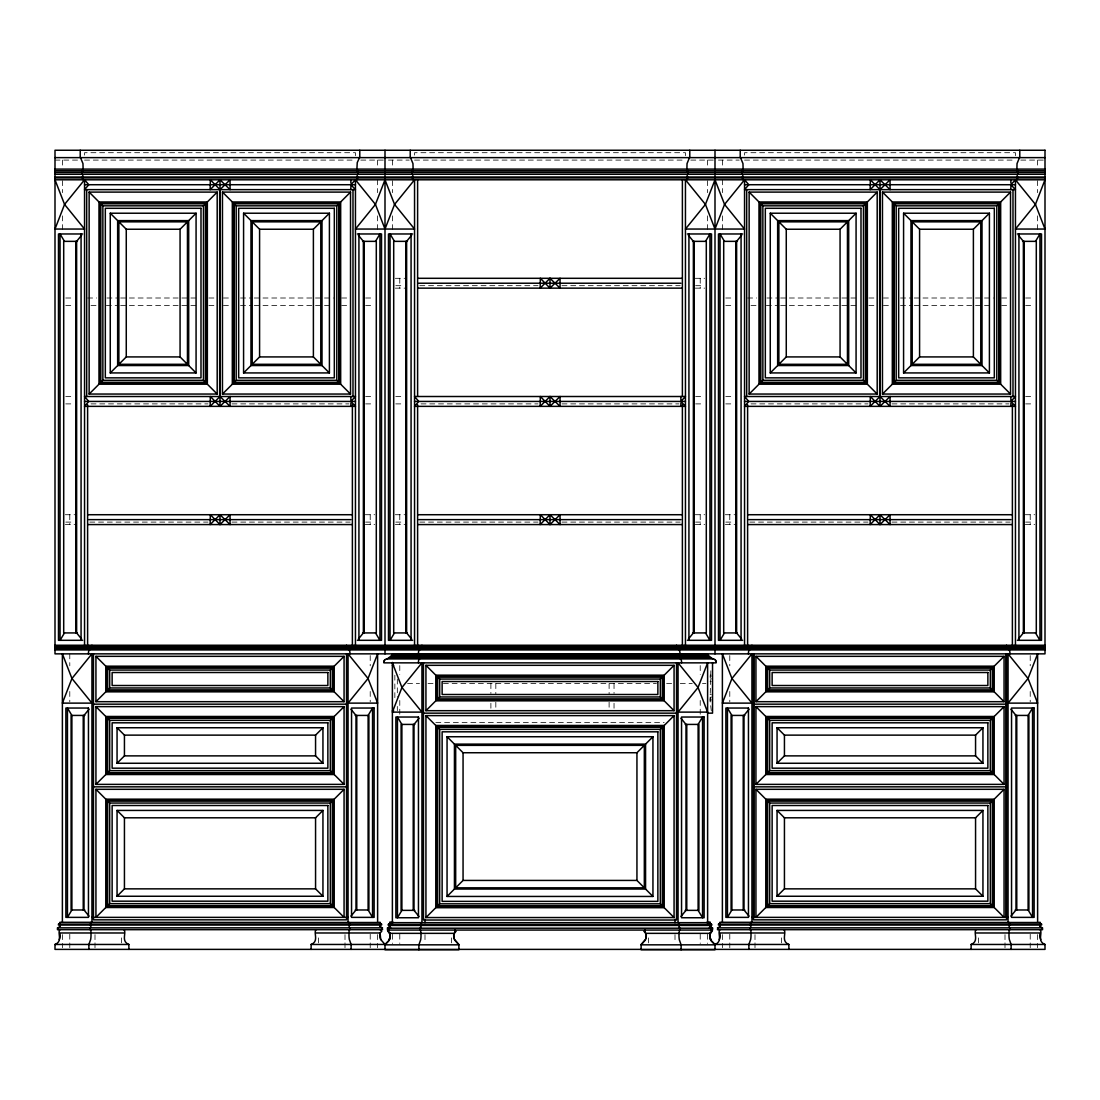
<?xml version="1.0" encoding="UTF-8"?>
<svg xmlns="http://www.w3.org/2000/svg" width="1100" height="1100" viewBox="0 0 1100 1100"><rect width="100%" height="100%" fill="white"/><g stroke="black" fill="none" stroke-linecap="round" stroke-linejoin="round"><path stroke-width="0.75" stroke-dasharray="5 3.75" d="M711.301 710.696L710.077 700.837L710.889 668.607M710.077 698.995L711.301 696.96M55 160.091L79.2 160.091M84.549 160.091L355.451 160.091M360.8 160.091L383.295 160.091M388.438 160.091L409.2 160.091M414.549 160.091L685.451 160.091M690.8 160.091L713.281 160.091M718.438 160.091L739.2 160.091M744.549 160.091L1015.451 160.091M1020.8 160.091L1045 160.091M395.34 278.3L404.704 278.3M695.296 278.3L704.66 278.3M395.821 285.684L404.374 285.684M419.801 285.684L538.01 285.684M561.99 285.684L680.199 285.684M695.626 285.684L704.179 285.684M395.34 288.145L404.704 288.145M695.296 288.145L704.66 288.145M65.752 298.004L74.374 298.004M87.615 298.004L96.649 298.004M106.934 298.004L118.924 298.004M120.642 298.004L189.159 298.004M190.877 298.004L199.444 298.004M208.89 298.004L214.857 298.004M223.424 298.004L230.285 298.004M240.556 298.004L252.546 298.004M254.265 298.004L322.795 298.004M324.5 298.004L333.603 298.004M341.632 298.004L348.494 298.004M365.626 298.004L374.248 298.004M725.753 298.004L734.374 298.004M747.615 298.004L756.649 298.004M766.934 298.004L778.924 298.004M780.643 298.004L849.159 298.004M850.878 298.004L859.444 298.004M868.89 298.004L874.857 298.004M883.424 298.004L890.285 298.004M900.556 298.004L912.546 298.004M914.265 298.004L982.795 298.004M984.5 298.004L993.602 298.004M1001.633 298.004L1008.494 298.004M1025.626 298.004L1034.247 298.004M65.752 305.387L74.374 305.387M91.025 305.387L96.649 305.387M106.397 305.387L118.924 305.387M120.642 305.387L189.159 305.387M190.877 305.387L199.444 305.387M208.89 305.387L214.857 305.387M223.424 305.387L230.285 305.387M240.556 305.387L252.546 305.387M254.265 305.387L322.795 305.387M324.5 305.387L333.066 305.387M341.632 305.387L348.494 305.387M365.626 305.387L374.248 305.387M725.753 305.387L734.374 305.387M751.025 305.387L756.649 305.387M766.398 305.387L778.924 305.387M780.643 305.387L849.159 305.387M850.878 305.387L859.444 305.387M868.89 305.387L874.857 305.387M883.424 305.387L890.285 305.387M900.556 305.387L912.546 305.387M914.265 305.387L982.795 305.387M984.5 305.387L993.066 305.387M1001.633 305.387L1008.494 305.387M1025.626 305.387L1034.247 305.387M65.752 396.509L74.374 396.509M365.626 396.509L374.248 396.509M395.752 396.509L404.374 396.509M695.626 396.509L704.247 396.509M725.753 396.509L734.374 396.509M1025.626 396.509L1034.247 396.509M65.752 403.893L74.374 403.893M91.025 403.893L208.01 403.893M231.99 403.893L348.975 403.893M365.626 403.893L374.248 403.893M395.752 403.893L404.374 403.893M421.025 403.893L538.01 403.893M561.99 403.893L678.975 403.893M695.626 403.893L704.247 403.893M725.753 403.893L734.374 403.893M751.025 403.893L868.01 403.893M891.99 403.893L1008.975 403.893M1025.626 403.893L1034.247 403.893M65.34 514.717L74.704 514.717M365.296 514.717L374.66 514.717M395.34 514.717L404.704 514.717M695.296 514.717L704.66 514.717M725.34 514.717L734.704 514.717M1025.296 514.717L1034.66 514.717M65.821 522.101L74.374 522.101M89.801 522.101L208.01 522.101M231.99 522.101L350.199 522.101M365.626 522.101L374.179 522.101M395.821 522.101L404.374 522.101M419.801 522.101L538.01 522.101M561.99 522.101L680.199 522.101M695.626 522.101L704.179 522.101M725.821 522.101L734.374 522.101M749.801 522.101L868.01 522.101M891.99 522.101L1010.199 522.101M1025.626 522.101L1034.179 522.101M65.34 524.562L74.704 524.562M365.296 524.562L374.66 524.562M395.34 524.562L404.704 524.562M695.296 524.562L704.66 524.562M725.34 524.562L734.704 524.562M1025.296 524.562L1034.66 524.562M710.077 675.166L711.301 675.166M710.077 676.404L711.301 676.404M710.077 681.519L711.301 681.519M407.55 683.609L419.513 683.609M428.024 683.609L433.18 683.609M443.382 683.609L656.425 683.609M666.614 683.609L671.784 683.609M680.281 683.609L692.257 683.609M702.487 683.609L705.911 683.609M710.077 694.499L711.301 694.499M710.077 699.614L711.301 699.614M710.077 700.837L711.301 700.837M435.834 722.631L664.166 722.631M710.077 677.023L711.301 679.044M1037.616 160.091L1037.616 166.953M1037.616 180.661L1037.616 192.665M1037.616 215.861L1037.616 233.035M1037.616 934.601L1037.616 947.691M1030.219 514.717L1030.219 524.562M1030.219 655.572L1030.219 665.844M1030.219 691.474L1030.219 701.773M1030.219 934.216L1030.219 947.691M1015.451 155.664L1015.451 152.708L744.549 152.708L744.549 155.664M1005.001 934.643L1005.001 941.201M1005.001 942.838L1005.001 947.746M978.505 937.888L978.505 944.46M781.495 937.888L781.495 944.46M754.999 934.643L754.999 941.201M754.999 942.838L754.999 947.746M729.781 514.717L729.781 524.562M729.781 655.572L729.781 665.844M729.781 691.474L729.781 701.773M729.781 934.216L729.781 947.746M722.384 160.091L722.384 166.953M722.384 179.795L722.384 192.665M722.384 215.861L722.384 233.035M722.384 934.601L722.384 947.691M707.616 160.091L707.616 166.953M707.616 180.661L707.616 192.665M707.616 215.861L707.616 233.035M707.616 934.299L707.616 943.497M700.219 278.3L700.219 288.145M700.219 514.717L700.219 524.562M700.219 665.596L700.219 674.396M700.219 700.466L700.219 715.839M700.219 934.216L700.219 943.497M685.451 155.664L685.451 152.708L414.549 152.708L414.549 155.664M675.001 934.643L675.001 942.838M648.505 937.888L648.505 943.195M614.034 683.609L614.034 693.454M614.034 703.299L614.034 708.235M609.111 683.609L609.111 693.756M609.111 702.226L609.111 707.3M495.825 683.609L495.825 693.756M495.825 702.226L495.825 707.3M490.889 683.609L490.889 693.454M490.889 703.299L490.889 708.235M451.495 937.888L451.495 943.195M424.999 934.643L424.999 942.838M399.781 278.3L399.781 288.145M399.781 514.717L399.781 524.562M399.781 665.596L399.781 674.396M399.781 700.466L399.781 715.839M399.781 934.216L399.781 943.497M397.32 679.044L397.32 696.96M397.32 706.447L397.32 710.696M394.845 675.166L394.845 699.132M392.384 160.091L392.384 166.953M392.384 180.661L392.384 192.665M392.384 215.861L392.384 233.035M392.384 934.299L392.384 943.497M377.616 160.091L377.616 166.953M377.616 179.795L377.616 192.665M377.616 215.861L377.616 233.035M377.616 934.601L377.616 947.746M370.219 514.717L370.219 524.562M370.219 655.572L370.219 665.844M370.219 691.474L370.219 701.773M370.219 934.216L370.219 947.691M355.451 155.664L355.451 152.708L84.549 152.708L84.549 155.664M345.001 934.643L345.001 941.201M345.001 942.838L345.001 947.746M318.505 937.888L318.505 944.46M121.495 937.888L121.495 944.46M94.999 934.643L94.999 941.201M94.999 942.838L94.999 947.746M69.781 514.717L69.781 524.562M69.781 653.854L69.781 665.844M69.781 691.474L69.781 701.773M69.781 934.216L69.781 947.691M62.384 160.091L62.384 166.953M62.384 180.661L62.384 192.665M62.384 215.861L62.384 233.035M62.384 934.601L62.384 947.746"/><path stroke-width="1.5" d="M389.964 923.12L389.922 922.295L393.181 922.295M89.774 649.921L90.035 648.89M90.502 648.684L90.75 647.652M91.218 647.46L91.479 646.429M419.774 658.914L420.035 657.882M419.774 649.921L420.035 648.89M420.502 648.684L420.75 647.652M420.502 657.69L420.75 656.645M421.217 647.46L421.479 646.429M421.217 656.452L421.479 655.421M749.774 649.921L750.035 648.89M750.503 648.684L750.75 647.652M751.218 647.46L751.479 646.429M387.159 658.914L388.905 657.69L711.095 657.69L712.841 658.914A3.548 3.548 0 0 1 714.106 659.079L715.247 659.849A7.26 6.71 -90 0 1 716.128 661.829L716.114 662.86L383.886 662.86L383.886 661.829A7.521 7.521 0 0 1 384.752 659.849L386.196 658.996A3.616 3.616 0 0 1 387.159 658.914L712.841 658.914M388.905 657.69L390.651 656.452L709.349 656.452L711.095 657.69M390.651 656.452L392.384 655.215L707.616 655.215L709.349 656.452M390.115 936.664L390.17 935.179M646.236 936.664L646.291 935.179M453.709 935.564L453.777 934.079M709.83 935.564L709.899 934.079M349.085 922.295L349.415 923.986M679.085 922.666L679.415 924.371M1009.085 922.295L1009.415 923.986M83.105 177.018L82.638 174.776M413.105 177.018L412.638 174.776M743.105 177.018L742.638 174.776M83.105 179.795L82.748 178.214M413.105 179.795L412.748 178.214M743.105 179.795L742.747 178.214M83.105 169.111L82.968 163.625L80.767 158.249M413.105 169.111L412.967 163.625L410.768 158.249M743.105 169.111L742.968 163.625L740.768 158.249M455.606 931.329L453.777 934.45M644.394 931.714L644.875 930.16M711.727 931.329L710.077 933.35L646.044 933.35L644.449 931.755M380.036 922.515L59.922 922.295A1.499 1.375 -90 0 1 59.097 923.973L58.891 924.069M710.036 923.12L710.077 922.295L706.819 922.295M1040.036 922.515L719.923 922.295A1.499 1.375 -90 0 1 719.098 923.973L718.891 924.069M389.964 937.764L390.115 936.293M646.071 937.764L646.236 936.293M59.964 922.749L59.097 923.986M719.964 922.749L719.098 923.986M123.956 929.679C126.83 932.704 120.656 941.352 128.879 944.46L128.879 949.383M709.899 934.45L711.673 931.755L711.246 930.16M783.956 929.679C786.83 932.704 780.656 941.352 788.879 944.46L788.879 949.383M389.964 937.393L389.304 939.881A10.024 9.268 -90 0 0 389.936 933.35L453.956 933.35L455.551 931.755M645.796 938.836L646.071 937.393M389.922 922.969L388.891 924.454M59.771 926.461L59.881 926.131A1.677 1.182 -90 0 0 59.922 925.059A2.173 2.007 -90 0 1 59.771 926.461L58.176 927.781M389.771 926.461L389.881 926.131A1.677 1.182 -90 0 0 389.922 925.059A2.173 2.007 -90 0 1 389.771 926.461L388.176 927.781M389.771 926.832L389.881 926.503A1.677 1.182 -90 0 0 389.922 925.444A2.173 2.007 -90 0 1 389.771 926.832L388.176 928.152M719.771 926.461L719.881 926.131A1.677 1.182 -90 0 0 719.923 925.059A2.173 2.007 -90 0 1 719.771 926.461L718.176 927.781M1040.077 929.679C1042.951 932.704 1036.777 941.352 1045 944.46L1045 949.383L55 949.383L55 944.46C63.222 941.352 57.049 932.704 59.922 929.679M388.809 940.885L389.689 938.465M645.411 939.881L645.796 938.465M644.93 940.5L641.121 944.46L641.121 949.754L715 949.754L715 944.46C723.223 941.352 717.049 932.704 719.923 929.679M388.328 931.274L389.098 930.284M644.449 931.274L645.219 930.284M389.854 923.175L388.891 924.069M645.411 939.51L641.121 944.831L715 944.831L711.191 940.5M420.585 930.284L420.915 933.35A10.024 3.836 -90 0 1 420.654 939.881L418.88 944.831L418.88 949.754M90.461 927.52L90.86 926.461A2.173 0.825 -90 0 0 90.915 925.059M420.461 927.891L420.86 926.832A2.173 0.825 -90 0 0 420.915 925.444M750.461 927.52L750.86 926.461A2.173 0.825 -90 0 0 750.915 925.059M64.487 632.926L60.046 640.31L60.046 233.97L64.487 241.354M375.513 241.354L379.954 233.97L379.954 640.31L375.513 632.926M394.487 632.926L390.046 640.31L390.046 233.97L394.487 241.354M705.513 241.354L709.954 233.97L709.954 640.31L705.513 632.926M724.487 632.926L720.046 640.31L720.046 233.97L724.487 241.354M1035.513 241.354L1039.954 233.97L1039.954 640.31L1035.513 632.926M357.362 174.776L356.895 177.018M687.362 174.776L686.895 177.018M1017.362 174.776L1016.895 177.018M388.809 940.5L385 944.831L458.879 944.831L454.589 939.51M89.017 650.32L88.784 650.842A6.93 2.654 90 0 0 88.33 653.854M419.018 650.32L418.784 650.842A6.93 2.654 -90 0 0 418.33 653.854M419.018 659.312L418.784 659.849A7.26 2.777 90 0 0 418.413 661.829L418.413 662.86M749.018 650.32L748.784 650.842A6.93 2.654 -90 0 0 748.33 653.854M359.232 158.249L357.252 162.58L356.895 169.111M689.232 158.249L687.033 163.625L686.895 169.111M1019.232 158.249L1017.032 163.625L1016.895 169.111M90.585 923.986L90.915 922.295M420.585 924.371L420.915 922.666M750.585 923.986L750.915 922.295M357.252 178.214L356.895 179.795M687.252 178.214L686.895 179.795M1017.253 178.214L1016.895 179.795M82.624 169.331L82.624 172.178M357.376 172.178L357.376 169.331M412.624 169.331L412.624 172.178M687.376 172.178L687.376 169.331M742.624 169.331L742.624 172.178M1017.376 172.178L1017.376 169.331M388.754 930.16L388.272 931.714L390.101 934.45M388.217 941.449L385 944.46L311.121 944.46L311.121 949.383M88.797 184.718L84.549 189.64L355.451 189.64L350.873 184.718L88.797 184.718L84.549 179.795L64.556 204.421L55 229.048L84.549 229.048L64.556 204.421L55 179.795L1045 179.795L1035.444 204.421L1015.451 229.048L1045 229.048L1035.444 204.421L1015.451 179.795L1010.872 184.718L748.798 184.718L744.549 179.795L724.556 204.421L715 229.048L705.444 204.421L685.451 179.795L685.451 645.246M81.634 235.208L76.629 241.354L76.629 632.926L81.634 639.086M411.634 235.208L406.629 241.354L406.629 632.926L411.634 639.086M89.017 709.266L84.013 715.426L84.013 909.975L89.017 916.135M358.366 639.086L363.371 632.926L363.371 241.354L358.366 235.208M741.634 235.208L736.629 241.354L736.629 632.926L741.634 639.086M419.018 718.273L414.013 724.419L414.013 910.36L419.018 916.506M350.982 916.135L355.987 909.975L355.987 715.426L350.982 709.266M688.366 639.086L693.371 632.926L693.371 241.354L688.366 235.208M749.018 709.266L744.013 715.426L744.013 909.975L749.018 916.135M680.982 916.506L685.987 910.36L685.987 724.419L680.982 718.273M1018.366 639.086L1023.371 632.926L1023.371 241.354L1018.366 235.208M1010.982 916.135L1015.987 909.975L1015.987 715.426L1010.982 709.266M88.797 401.431L84.549 406.354L355.451 406.354L350.873 401.431L88.797 401.431L84.549 396.509L355.451 396.509L350.873 401.431M418.797 401.431L414.549 406.354L685.451 406.354L680.873 401.431L418.797 401.431L414.549 396.509L685.451 396.509L680.873 401.431M748.798 184.718L744.549 189.64L1015.451 189.64L1010.872 184.718M748.798 401.431L744.549 406.354L1015.451 406.354L1010.872 401.431L748.798 401.431L744.549 396.509L1015.451 396.509L1010.872 401.431M350.873 184.718L355.451 179.795L375.444 204.421L385 229.048L394.556 204.421L414.549 179.795L414.549 645.246M220 179.795L210.141 189.64L210.334 179.795L220 189.64L230.051 179.795L230.051 189.64L220 179.795L220 406.354L230.051 396.509L230.051 406.354L220 396.509L210.141 406.354L210.334 396.509L220 406.354M220 514.717L210.141 524.562L210.334 514.717L220 524.562L230.051 514.717L230.051 524.562L220 514.717L220 524.562M550 278.3L540.141 288.145L540.334 278.3L550 288.145L560.051 278.3L560.051 288.145L550 278.3L550 288.145M550 396.509L540.141 406.354L540.334 396.509L550 406.354L560.051 396.509L560.051 406.354L550 396.509L550 406.354M550 514.717L540.141 524.562L540.334 514.717L550 524.562L560.051 514.717L560.051 524.562L550 514.717L550 524.562M880 179.795L870.141 189.64L870.334 179.795L880 189.64L890.051 179.795L890.051 189.64L880 179.795L880 406.354L890.051 396.509L890.051 406.354L880 396.509L870.141 406.354L870.334 396.509L880 406.354M880 514.717L870.141 524.562L870.334 514.717L880 524.562L890.051 514.717L890.051 524.562L880 514.717L880 524.562M187.729 364.581L180.07 356.922L180.07 229.24L187.729 221.567M196.075 372.928L188.691 365.544L188.691 220.619L196.075 213.221L110.261 213.221L110.261 372.928L196.075 372.928L196.075 213.221M205.494 382.346L203.459 380.311L203.459 205.837L205.494 203.803L100.829 203.803L100.829 382.346L205.494 382.346L205.494 203.803M217.195 394.047L207.35 384.203L207.35 201.96L217.195 192.101L89.141 192.101L89.141 394.047L217.195 394.047L217.195 192.101M89.141 394.047L98.986 384.203L98.986 201.96L89.141 192.101M100.829 382.346L102.864 380.311L102.864 205.837L100.829 203.803M110.261 372.928L117.645 365.544L117.645 220.619L110.261 213.221M118.608 364.581L126.266 356.922L126.266 229.24L118.608 221.567M321.062 364.581L313.39 356.922L313.39 229.24L321.062 221.567M329.409 372.928L322.011 365.544L322.011 220.619L329.409 213.221L243.581 213.221L243.581 372.928L329.409 372.928L329.409 213.221M338.827 382.346L336.793 380.311L336.793 205.837L338.827 203.803L234.163 203.803L234.163 382.346L338.827 382.346L338.827 203.803M350.529 394.047L340.67 384.203L340.67 201.96L350.529 192.101L222.461 192.101L222.461 394.047L350.529 394.047L350.529 192.101M222.461 394.047L232.32 384.203L232.32 201.96L222.461 192.101M234.163 382.346L236.197 380.311L236.197 205.837L234.163 203.803M243.581 372.928L250.965 365.544L250.965 220.619L243.581 213.221M251.928 364.581L259.586 356.922L259.586 229.24L251.928 221.567M95.934 701.69L105.779 691.845L334.221 691.845L344.066 701.69L344.066 656.329L95.934 656.329L95.934 701.69L344.066 701.69M107.635 690.002L109.67 687.967L330.33 687.967L332.365 690.002L332.365 668.016L107.635 668.016L107.635 690.002L332.365 690.002M95.934 784.383L105.779 774.537L334.221 774.537L344.066 784.383L344.066 706.626L95.934 706.626L95.934 784.383L344.066 784.383M107.635 772.681L109.67 770.646L330.33 770.646L332.365 772.681L332.365 718.314L107.635 718.314L107.635 772.681L332.365 772.681M117.054 763.263L124.438 755.879L315.562 755.879L322.946 763.263L322.946 727.746L117.054 727.746L117.054 763.263L322.946 763.263M107.635 668.016L109.67 670.051L330.33 670.051L332.365 668.016M95.934 656.329L105.779 666.174L334.221 666.174L344.066 656.329M105.779 907.514L95.934 917.372L95.934 789.305L344.066 789.305L344.066 917.372L334.221 907.514L105.779 907.514L105.779 799.164L95.934 789.305M107.635 905.671L109.67 903.636L330.33 903.636L332.365 905.671L332.365 801.006L107.635 801.006L107.635 905.671L332.365 905.671M117.054 896.253L124.438 888.855L315.562 888.855L322.946 896.253L322.946 810.425L117.054 810.425L117.054 896.253L322.946 896.253M117.054 727.746L124.438 735.13L315.562 735.13L322.946 727.746M107.635 718.314L109.67 720.349L330.33 720.349L332.365 718.314M95.934 706.626L105.779 716.471L334.221 716.471L344.066 706.626M847.729 364.581L840.07 356.922L840.07 229.24L847.729 221.567M856.075 372.928L848.691 365.544L848.691 220.619L856.075 213.221L770.261 213.221L770.261 372.928L856.075 372.928L856.075 213.221M865.494 382.346L863.459 380.311L863.459 205.837L865.494 203.803L760.829 203.803L760.829 382.346L865.494 382.346L865.494 203.803M877.195 394.047L867.35 384.203L867.35 201.96L877.195 192.101L749.141 192.101L749.141 394.047L877.195 394.047L877.195 192.101M117.054 810.425L124.438 817.809L315.562 817.809L322.946 810.425M107.635 801.006L109.67 803.041L330.33 803.041L332.365 801.006M105.779 799.164L334.221 799.164L344.066 789.305M425.934 710.696L435.779 700.837L664.221 700.837L674.066 710.696L674.066 665.321L425.934 665.321L425.934 710.696L674.066 710.696M437.635 698.995L439.67 696.96L660.33 696.96L662.365 698.995L662.365 677.023L437.635 677.023L437.635 698.995L662.365 698.995M749.141 394.047L758.986 384.203L758.986 201.96L749.141 192.101M760.829 382.346L762.864 380.311L762.864 205.837L760.829 203.803M770.261 372.928L777.645 365.544L777.645 220.619L770.261 213.221M778.607 364.581L786.266 356.922L786.266 229.24L778.607 221.567M981.062 364.581L973.39 356.922L973.39 229.24L981.062 221.567M989.409 372.928L982.011 365.544L982.011 220.619L989.409 213.221L903.581 213.221L903.581 372.928L989.409 372.928L989.409 213.221M998.827 382.346L996.793 380.311L996.793 205.837L998.827 203.803L894.162 203.803L894.162 382.346L998.827 382.346L998.827 203.803M1010.529 394.047L1000.67 384.203L1000.67 201.96L1010.529 192.101L882.461 192.101L882.461 394.047L1010.529 394.047L1010.529 192.101M882.461 394.047L892.32 384.203L892.32 201.96L882.461 192.101M894.162 382.346L896.197 380.311L896.197 205.837L894.162 203.803M903.581 372.928L910.965 365.544L910.965 220.619L903.581 213.221M911.928 364.581L919.586 356.922L919.586 229.24L911.928 221.567M437.635 677.023L439.67 679.044L660.33 679.044L662.365 677.023M425.934 665.321L435.779 675.166L664.221 675.166L674.066 665.321M425.934 917.551L435.779 907.706L664.221 907.706L674.066 917.551L674.066 715.619L425.934 715.619L425.934 917.551L674.066 917.551M437.635 905.864L439.67 903.829L660.33 903.829L662.365 905.864L662.365 727.32L437.635 727.32L437.635 905.864L662.365 905.864M447.054 896.445L454.438 889.048L645.562 889.048L652.946 896.445L652.946 736.739L447.054 736.739L447.054 896.445L652.946 896.445M455.4 888.099L463.059 880.426L636.941 880.426L644.6 888.099M455.4 745.085L463.059 752.744L636.941 752.744L644.6 745.085M447.054 736.739L454.438 744.122L645.562 744.122L652.946 736.739M437.635 727.32L439.67 729.355L660.33 729.355L662.365 727.32M425.934 715.619L435.779 725.464L664.221 725.464L674.066 715.619M755.934 701.69L765.779 691.845L994.221 691.845L1004.066 701.69L1004.066 656.329L755.934 656.329L755.934 701.69L1004.066 701.69M767.635 690.002L769.67 687.967L990.33 687.967L992.365 690.002L992.365 668.016L767.635 668.016L767.635 690.002L992.365 690.002M755.934 784.383L765.779 774.537L994.221 774.537L1004.066 784.383L1004.066 706.626L755.934 706.626L755.934 784.383L1004.066 784.383M767.635 772.681L769.67 770.646L990.33 770.646L992.365 772.681L992.365 718.314L767.635 718.314L767.635 772.681L992.365 772.681M777.054 763.263L784.438 755.879L975.562 755.879L982.946 763.263L982.946 727.746L777.054 727.746L777.054 763.263L982.946 763.263M767.635 668.016L769.67 670.051L990.33 670.051L992.365 668.016M755.934 656.329L765.779 666.174L994.221 666.174L1004.066 656.329M765.779 907.514L755.934 917.372L755.934 789.305L1004.066 789.305L1004.066 917.372L994.221 907.514L765.779 907.514L765.779 799.164L755.934 789.305M767.635 905.671L769.67 903.636L990.33 903.636L992.365 905.671L992.365 801.006L767.635 801.006L767.635 905.671L992.365 905.671M777.054 896.253L784.438 888.855L975.562 888.855L982.946 896.253L982.946 810.425L777.054 810.425L777.054 896.253L982.946 896.253M777.054 727.746L784.438 735.13L975.562 735.13L982.946 727.746M767.635 718.314L769.67 720.349L990.33 720.349L992.365 718.314M755.934 706.626L765.779 716.471L994.221 716.471L1004.066 706.626M777.054 810.425L784.438 817.809L975.562 817.809L982.946 810.425M767.635 801.006L769.67 803.041L990.33 803.041L992.365 801.006M765.779 799.164L994.221 799.164L1004.066 789.305M311.121 944.46C319.344 941.352 313.17 932.704 316.044 929.679M971.121 949.383L971.121 944.46C979.344 941.352 973.17 932.704 976.044 929.679M90.915 929.679L90.915 932.979A10.024 3.836 -90 0 1 90.654 939.51L88.88 944.46L88.88 949.383M750.915 929.679L750.915 932.979A10.024 3.836 -90 0 1 750.654 939.51L748.88 944.46L748.88 949.383M81.881 174.254L81.661 172.411M411.881 174.254L411.661 172.411M741.881 174.254L741.661 172.411M349.951 927.836L350.103 929.679M679.951 928.207L680.102 930.064M1009.951 927.836L1010.102 929.679M55 157.63L1045 157.63M55 169.111L1045 169.111M55 170.761L1045 170.761M55 172.411L1045 172.411M55 174.254L1045 174.254M55 177.018L1045 177.018M55 177.952L1045 177.952M84.549 184.718L87.381 184.718M352.399 184.718L355.451 184.718M744.549 184.718L747.381 184.718M1012.399 184.718L1015.451 184.718M98.986 201.96L207.35 201.96M232.32 201.96L340.67 201.96M758.986 201.96L867.35 201.96M892.32 201.96L1000.67 201.96M102.864 205.837L203.459 205.837M236.197 205.837L336.793 205.837M762.864 205.837L863.459 205.837M896.197 205.837L996.793 205.837M117.645 220.619L188.691 220.619M250.965 220.619L322.011 220.619M777.645 220.619L848.691 220.619M910.965 220.619L982.011 220.619M126.266 229.24L180.07 229.24M259.586 229.24L313.39 229.24M786.266 229.24L840.07 229.24M919.586 229.24L973.39 229.24M82.638 233.97L58.479 233.97L58.479 640.31L82.638 640.31M357.362 233.97L381.521 233.97L381.521 640.31L357.362 640.31M412.638 233.97L388.479 233.97L388.479 640.31L412.638 640.31M687.362 233.97L711.521 233.97L711.521 640.31L687.362 640.31M742.638 233.97L718.479 233.97L718.479 640.31L742.638 640.31M1017.362 233.97L1041.521 233.97L1041.521 640.31L1017.362 640.31M77.412 241.354L63.704 241.354L63.704 632.926L77.412 632.926M362.587 241.354L376.296 241.354L376.296 632.926L362.587 632.926M407.413 241.354L393.704 241.354L393.704 632.926L407.413 632.926M692.587 241.354L706.296 241.354L706.296 632.926L692.587 632.926M737.412 241.354L723.704 241.354L723.704 632.926L737.412 632.926M1022.588 241.354L1036.296 241.354L1036.296 632.926L1022.588 632.926M417.959 278.3L682.014 278.3M418.797 283.222L680.873 283.222M417.945 288.145L682.014 288.145M126.266 356.922L180.07 356.922M259.586 356.922L313.39 356.922M786.266 356.922L840.07 356.922M919.586 356.922L973.39 356.922M117.645 365.544L188.691 365.544M250.965 365.544L322.011 365.544M777.645 365.544L848.691 365.544M910.965 365.544L982.011 365.544M102.864 380.311L203.459 380.311M236.197 380.311L336.793 380.311M762.864 380.311L863.459 380.311M896.197 380.311L996.793 380.311M98.986 384.203L207.35 384.203M232.32 384.203L340.67 384.203M758.986 384.203L867.35 384.203M892.32 384.203L1000.67 384.203M84.549 401.431L87.381 401.431M352.399 401.431L355.451 401.431M414.549 401.431L417.381 401.431M682.399 401.431L685.451 401.431M744.549 401.431L747.381 401.431M1012.399 401.431L1015.451 401.431M87.959 514.717L352.014 514.717M417.959 514.717L682.014 514.717M747.959 514.717L1012.014 514.717M88.797 519.64L350.873 519.64M418.797 519.64L680.873 519.64M748.798 519.64L1010.872 519.64M87.945 524.562L352.014 524.562M417.945 524.562L682.014 524.562M747.945 524.562L1012.014 524.562M55 645.246L1045 645.246M55 646.223L1045 646.223M55 647.46L1045 647.46M55 648.684L1045 648.684M55 649.921L1045 649.921M392.384 665.321L393.621 665.321M93.473 704.165L346.528 704.165M753.473 704.165L1006.527 704.165M392.384 710.696L393.621 710.696M423.473 713.157L676.527 713.157M707.616 713.157L712.539 713.157L712.539 662.86M84.796 715.426L71.101 715.426L71.101 909.975L84.796 909.975M355.204 715.426L368.899 715.426L368.899 909.975L355.204 909.975M744.796 715.426L731.101 715.426L731.101 909.975L744.796 909.975M1015.204 715.426L1028.899 715.426L1028.899 909.975L1015.204 909.975M414.796 724.419L401.101 724.419L401.101 910.36L414.796 910.36M685.204 724.419L698.899 724.419L698.899 910.36L685.204 910.36M93.473 786.844L346.528 786.844M753.473 786.844L1006.527 786.844M91.946 917.372L348.054 917.372M751.946 917.372L1008.054 917.372M388.451 924.523L711.549 924.523M388.451 925.059L391.806 925.059M708.194 925.059L711.549 925.059M382.181 927.836L382.539 929.679L57.461 929.679L57.461 927.836L382.539 927.836M709.253 927.836L712.539 927.836L712.539 930.064L387.461 930.064L387.461 927.836L390.748 927.836M717.461 927.836L1042.539 927.836L1042.539 929.679L717.461 929.679L717.819 927.836M712.539 928.207L387.819 928.207M123.956 932.979L59.922 932.979A10.024 9.268 90 0 1 59.29 939.51M316.044 932.979L380.078 932.979L381.728 931.329L380.078 929.679M783.956 932.979L719.923 932.979A10.024 9.268 -90 0 1 719.29 939.51M976.044 932.979L1040.077 932.979A10.024 9.268 -90 0 0 1040.71 939.51M55 944.46L128.879 944.46M788.879 944.46L715 944.46L711.782 941.449M971.121 944.46L1045 944.46M1018.119 174.254L1018.339 172.411M688.119 174.254L688.339 172.411M358.119 174.254L358.339 172.411M750.049 927.836L749.898 929.679M420.049 928.207L419.897 930.064M90.049 927.836L89.897 929.679M389.922 933.35L388.272 931.329M1041.824 927.781L1040.119 926.131A1.677 1.182 -90 0 1 1040.077 925.059A2.173 2.007 -90 0 0 1040.229 926.461M711.824 927.781L710.119 926.131A1.677 1.182 -90 0 1 710.077 925.059A2.173 2.007 -90 0 0 710.229 926.461M711.824 928.152L710.119 926.503A1.677 1.182 -90 0 1 710.077 925.444A2.173 2.007 -90 0 0 710.229 926.832M381.824 927.781L380.119 926.131A1.677 1.182 -90 0 1 380.078 925.059A2.173 2.007 -90 0 0 380.229 926.461M1009.085 929.679L1009.085 932.979A10.024 3.836 -90 0 0 1009.346 939.51L1011.12 944.46L1011.12 949.383M349.085 929.679L349.085 932.979A10.024 3.836 -90 0 0 349.346 939.51L351.12 944.46L351.12 949.383M1040.036 922.749L1041.109 924.069M710.146 923.175L711.109 924.069M710.077 922.969L711.109 924.454M380.036 922.749L381.109 924.069M710.902 930.284L711.673 931.274M454.781 930.284L455.551 931.274M455.125 930.16L455.606 931.714M678.521 655.421L678.783 656.452M679.25 656.645L679.498 657.69M679.965 657.882L680.226 658.914M1006.981 646.429L1007.229 647.46M1007.683 647.652L1007.93 648.684M1008.384 648.89L1008.631 649.921M676.981 646.429L677.229 647.46M677.683 647.652L677.93 648.684M678.384 648.89L678.631 649.921M346.981 646.429L347.229 647.46M347.683 647.652L347.93 648.684M348.384 648.89L348.631 649.921M680.982 659.312L681.216 659.849A7.26 2.777 90 0 1 681.587 661.829L681.587 662.86M455.07 940.5L458.879 944.46L458.879 949.754L385 949.754L385 944.46L380.696 939.51L380.078 932.979A10.024 9.268 -90 0 0 380.71 939.51M1009.36 650.32L1009.594 650.842A6.957 2.599 -90 0 1 1010.034 653.854M679.36 650.32L679.594 650.842A6.957 2.599 90 0 1 680.034 653.854M349.36 650.32L349.594 650.842A6.957 2.599 90 0 1 350.034 653.854M1009.539 927.52L1009.14 926.461A2.173 0.825 -90 0 1 1009.085 925.059M679.539 927.891L679.14 926.832A2.173 0.825 -90 0 1 679.085 925.444M349.539 927.52L349.14 926.461A2.173 0.825 -90 0 1 349.085 925.059M679.415 930.284L679.085 933.35A10.024 3.836 -90 0 0 679.346 939.881L681.12 944.831L681.12 949.754M710.311 938.465L711.191 940.885M392.384 662.86L401.94 687.486L421.946 712.112L392.384 712.112L401.94 687.486L421.946 662.86L421.946 922.666M454.204 938.465L454.589 939.881M710.036 937.393L710.696 939.881A10.024 9.268 -90 0 1 710.064 933.35M453.929 937.393L454.204 938.836M646.223 934.45L644.394 931.329M709.885 936.293L710.036 937.764M453.764 936.293L453.929 937.764M646.223 934.079L646.291 935.564M390.101 934.079L390.17 935.564M709.83 935.179L709.885 936.664M453.709 935.179L453.764 936.664M1037.616 922.295L1037.616 653.854L1028.06 678.494L1008.054 703.12L1037.616 703.12L1028.06 678.494L1008.054 653.854L1008.054 922.295M1024.155 241.354L1024.155 632.926M1019.769 150.246L1019.769 157.63M1018.93 233.97L1018.93 640.31M1017.761 177.018L1017.761 177.952M1016.771 715.426L1016.771 909.975M1015.451 179.795L1015.451 645.246M1012.99 189.64L1012.99 396.509M1012.385 404.786L1012.385 645.246M1010.872 179.795L1010.872 183.081M1010.872 186.354L1010.872 189.64M1010.872 396.509L1010.872 399.795M1010.872 403.081L1010.872 406.354M1009.69 924.138L1009.69 925.059M1006.527 645.246L1006.527 646.223M1006.527 653.854L1006.527 919.834L753.473 919.834L753.473 653.854M1006.019 653.854L1006.019 917.372M994.221 666.174L994.221 691.845M994.221 716.471L994.221 774.537M994.221 799.164L994.221 907.514M990.33 670.051L990.33 687.967M990.33 720.349L990.33 770.646M990.33 803.041L990.33 903.636M975.562 735.13L975.562 755.879M975.562 817.809L975.562 888.855M879.656 189.64L879.656 396.509M784.438 735.13L784.438 755.879M784.438 817.809L784.438 888.855M769.67 670.051L769.67 687.967M769.67 720.349L769.67 770.646M769.67 803.041L769.67 903.636M765.779 666.174L765.779 691.845M765.779 716.471L765.779 774.537M753.981 653.854L753.981 917.372M751.946 645.246L751.946 646.223M751.946 922.295L751.946 653.854L731.94 678.494L722.384 703.12L751.946 703.12L731.94 678.494L722.384 653.854L722.384 922.295M750.31 924.138L750.31 925.059M747.615 404.786L747.615 645.246M746.68 189.64L746.68 396.509M744.549 179.795L744.549 645.246M743.229 715.426L743.229 909.975M742.239 177.018L742.239 177.952M741.07 233.97L741.07 640.31M740.231 150.246L740.231 157.63M735.845 241.354L735.845 632.926M715 150.246L715 653.854M711.549 924.138L711.549 925.444L388.451 925.444L388.451 924.138M707.616 655.215L707.616 654.239L392.384 654.239L392.384 655.215M707.616 923.986L707.616 662.86L698.06 687.486L678.054 712.112L707.616 712.112L698.06 687.486L678.054 662.86L678.054 922.666M694.155 241.354L694.155 632.926M689.769 150.246L689.769 157.63M688.93 233.97L688.93 640.31M687.761 177.018L687.761 177.952M686.771 724.419L686.771 910.36M682.385 179.795L682.385 396.206M682.385 404.786L682.385 645.246M680.873 396.509L680.873 399.795M680.873 403.081L680.873 406.354M679.69 924.523L679.69 925.444M678.054 654.239L678.054 655.215M676.527 645.246L676.527 646.223M676.527 662.86L676.527 920.026L423.473 920.026L423.473 662.86M675.001 919.256L675.001 922.666M664.221 675.166L664.221 700.837M664.221 725.464L664.221 907.706M660.33 679.044L660.33 696.96M660.33 729.355L660.33 903.829M645.562 744.122L645.562 889.048M636.941 752.744L636.941 880.426M463.059 752.744L463.059 880.426M454.438 744.122L454.438 889.048M439.67 679.044L439.67 696.96M439.67 729.355L439.67 903.829M435.779 675.166L435.779 700.837M435.779 725.464L435.779 907.706M424.999 919.256L424.999 922.666M421.946 645.246L421.946 646.223M421.946 654.239L421.946 655.215M420.31 924.523L420.31 925.444M417.615 179.795L417.615 396.206M417.615 404.786L417.615 645.246M413.229 724.419L413.229 910.36M412.239 177.018L412.239 177.952M411.07 233.97L411.07 640.31M410.231 150.246L410.231 157.63M405.845 241.354L405.845 632.926M392.384 662.42L392.384 923.986M385 150.246L385 653.854M377.616 922.295L377.616 653.854L368.06 678.494L348.054 703.12L377.616 703.12L368.06 678.494L348.054 653.854L348.054 922.295M364.155 241.354L364.155 632.926M359.769 150.246L359.769 157.63M358.93 233.97L358.93 640.31M357.761 177.018L357.761 177.952M356.771 715.426L356.771 909.975M355.451 179.795L355.451 645.246M352.99 189.64L352.99 396.509M352.385 404.786L352.385 645.246M350.873 179.795L350.873 183.081M350.873 186.354L350.873 189.64M350.873 396.509L350.873 399.795M350.873 403.081L350.873 406.354M349.69 924.138L349.69 925.059M346.528 645.246L346.528 646.223M346.528 653.854L346.528 919.834L93.473 919.834L93.473 653.854M334.221 666.174L334.221 691.845M334.221 716.471L334.221 774.537M334.221 799.164L334.221 907.514M330.33 670.051L330.33 687.967M330.33 720.349L330.33 770.646M330.33 803.041L330.33 903.636M315.562 735.13L315.562 755.879M315.562 817.809L315.562 888.855M219.656 189.64L219.656 396.509M124.438 735.13L124.438 755.879M124.438 817.809L124.438 888.855M109.67 670.051L109.67 687.967M109.67 720.349L109.67 770.646M109.67 803.041L109.67 903.636M105.779 666.174L105.779 691.845M105.779 716.471L105.779 774.537M91.946 645.246L91.946 646.223M91.946 922.295L91.946 653.854L71.94 678.494L62.384 703.12L91.946 703.12L71.94 678.494L62.384 653.854L62.384 922.295M90.31 924.138L90.31 925.059M87.615 404.786L87.615 645.246M86.68 189.64L86.68 396.509M84.549 179.795L84.549 645.246M83.229 715.426L83.229 909.975M82.239 177.018L82.239 177.952M81.07 233.97L81.07 640.31M80.231 150.246L80.231 157.63M75.845 241.354L75.845 632.926M1040.902 923.973A1.499 1.375 -90 0 1 1040.05 922.295M710.902 924.344A1.499 1.375 -90 0 1 710.05 922.666L389.922 922.666A1.499 1.375 -90 0 1 389.098 924.344M383.873 661.829A7.26 6.71 90 0 1 384.766 659.849M715.247 659.849A7.521 7.521 0 0 1 716.128 661.829M380.902 923.973A1.499 1.375 -90 0 1 380.05 922.295M389.936 932.979A10.024 9.268 -90 0 1 389.29 939.51M710.902 923.973A1.499 1.375 -90 0 1 710.05 922.295M389.95 922.295A1.499 1.375 -90 0 1 389.098 923.973M710.71 939.51A10.024 9.268 -90 0 1 710.064 932.979M385 179.795L375.444 204.421L355.451 229.048L414.549 229.048L394.556 204.421L385 179.795M715 179.795L705.444 204.421L685.451 229.048L744.549 229.048L724.556 204.421L715 179.795M71.885 909.975L67.444 917.372L67.444 708.043L71.885 715.426L71.885 909.975M372.556 708.043L368.115 715.426L368.115 909.975L372.556 917.372L372.556 708.043M401.885 910.36L397.444 917.744L397.444 717.035L401.885 724.419L401.885 910.36M702.556 717.035L698.115 724.419L698.115 910.36L702.556 917.744L702.556 717.035M731.885 909.975L727.444 917.372L727.444 708.043L731.885 715.426L731.885 909.975M1032.556 708.043L1028.115 715.426L1028.115 909.975L1032.556 917.372L1032.556 708.043M1045 150.246L55 150.246L55 653.854L1045 653.854L1045 150.246M206.113 203.184L100.224 203.184L100.224 382.965L206.113 382.965L206.113 203.184M339.446 203.184L233.544 203.184L233.544 382.965L339.446 382.965L339.446 203.184M866.112 203.184L760.224 203.184L760.224 382.965L866.112 382.965L866.112 203.184M999.446 203.184L893.544 203.184L893.544 382.965L999.446 382.965L999.446 203.184M200.998 208.299L105.325 208.299L105.325 377.85L200.998 377.85L200.998 208.299M334.331 208.299L238.659 208.299L238.659 377.85L334.331 377.85L334.331 208.299M860.997 208.299L765.325 208.299L765.325 377.85L860.997 377.85L860.997 208.299M994.331 208.299L898.659 208.299L898.659 377.85L994.331 377.85L994.331 208.299M187.454 221.843L118.869 221.843L118.869 364.306L187.454 364.306L187.454 221.843M320.788 221.843L252.202 221.843L252.202 364.306L320.788 364.306L320.788 221.843M847.454 221.843L778.869 221.843L778.869 364.306L847.454 364.306L847.454 221.843M980.787 221.843L912.202 221.843L912.202 364.306L980.787 364.306L980.787 221.843M332.984 667.411L107.016 667.411L107.016 690.607L332.984 690.607L332.984 667.411M992.984 667.411L767.016 667.411L767.016 690.607L992.984 690.607L992.984 667.411M327.869 672.513L112.131 672.513L112.131 685.506L327.869 685.506L327.869 672.513M987.869 672.513L772.131 672.513L772.131 685.506L987.869 685.506L987.869 672.513M662.984 676.404L437.016 676.404L437.016 699.614L662.984 699.614L662.984 676.404M657.869 681.519L442.131 681.519L442.131 694.499L657.869 694.499L657.869 681.519M88.454 708.043L65.876 708.043L65.876 917.372L88.454 917.372L88.454 708.043M374.124 708.043L351.546 708.043L351.546 917.372L374.124 917.372L374.124 708.043M748.454 708.043L725.876 708.043L725.876 917.372L748.454 917.372L748.454 708.043M1034.124 708.043L1011.546 708.043L1011.546 917.372L1034.124 917.372L1034.124 708.043M418.454 717.035L395.876 717.035L395.876 917.744L418.454 917.744L418.454 717.035M704.124 717.035L681.546 717.035L681.546 917.744L704.124 917.744L704.124 717.035M332.984 717.709L107.016 717.709L107.016 773.3L332.984 773.3L332.984 717.709M992.984 717.709L767.016 717.709L767.016 773.3L992.984 773.3L992.984 717.709M327.869 722.81L112.131 722.81L112.131 768.185L327.869 768.185L327.869 722.81M987.869 722.81L772.131 722.81L772.131 768.185L987.869 768.185L987.869 722.81M662.984 726.701L437.016 726.701L437.016 906.482L662.984 906.482L662.984 726.701M657.869 731.816L442.131 731.816L442.131 901.367L657.869 901.367L657.869 731.816M644.325 745.36L455.675 745.36L455.675 887.824L644.325 887.824L644.325 745.36M332.984 800.388L107.016 800.388L107.016 906.29L332.984 906.29L332.984 800.388M992.984 800.388L767.016 800.388L767.016 906.29L992.984 906.29L992.984 800.388M327.869 805.503L112.131 805.503L112.131 901.175L327.869 901.175L327.869 805.503M987.869 805.503L772.131 805.503L772.131 901.175L987.869 901.175L987.869 805.503M381.549 924.138L58.451 924.138L58.451 925.059L381.549 925.059L381.549 924.138M1041.549 924.138L718.451 924.138L718.451 925.059L1041.549 925.059L1041.549 924.138"/></g></svg>
